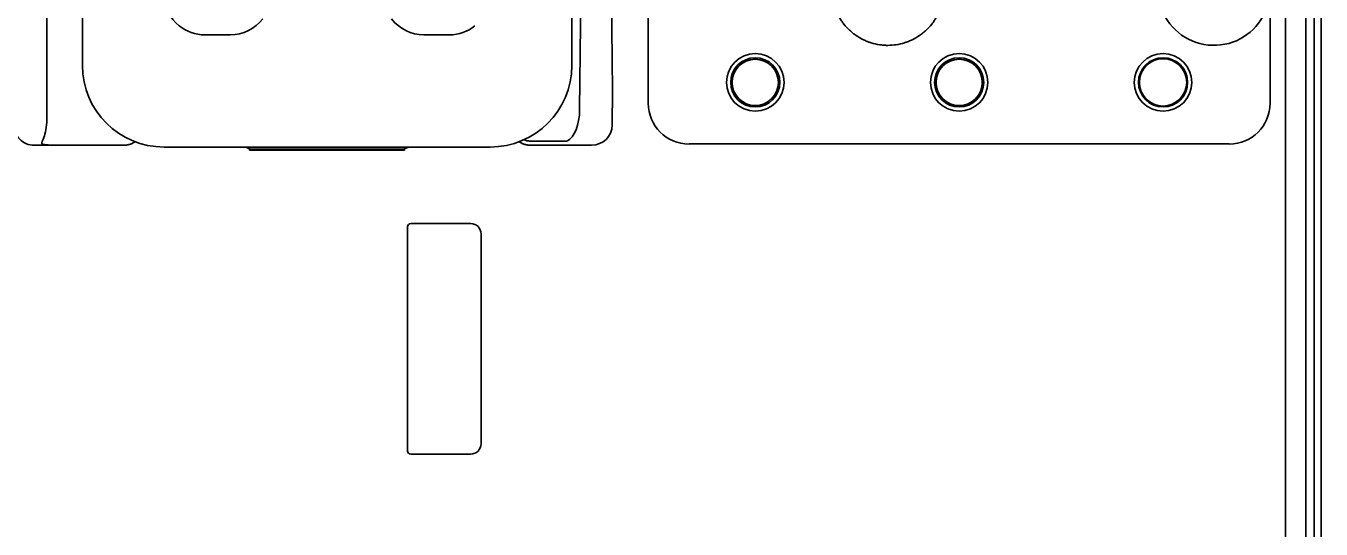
# Model space of a CAD drawing. Extents: x 5987 to 10491, y -672 to 3708.
# Drawn here: x 9107.5 to 9234.6, y 3446.1 to 3495.4 of the extents above; entities that cross this region are included whole.
import ezdxf

# ---------------------------------------------------------------- set-up
doc = ezdxf.new("R2010")
doc.units = 0
doc.header["$LTSCALE"] = 5
doc.layers.add('1', color=7, linetype='CONTINUOUS', true_color=0xffffff)

msp = doc.modelspace()

# ---------------------------------------------------------------- linework, layer by layer
at = {"layer": '1', "color": 7, "linetype": 'Continuous', "lineweight": 35}
for p, q in [((9233.07, 2751.53), (9233.07, 3571.53)), ((9234.57, 3079.23), (9234.57, 3570.73)), ((9233.89, 3567.73), (9233.89, 3080.23)), ((9168.57, 3564.83), (9168.57, 3487.83)), ((9229.57, 3487.83), (9229.57, 3564.83)), ((9231.07, 2864.79), (9231.07, 3525.47)), ((9109.57, 3513.52), (9109.57, 3486.2)), ((9113.07, 3491.53), (9113.07, 3513.53)), ((9161.07, 3513.53), (9161.07, 3491.53)), ((9161.84, 3487.22), (9162.13, 3511.16)), ((9164.8, 3511.1), (9165.07, 3489.05)), ((9125.07, 3494.53), (9127.57, 3494.53)), ((9146.57, 3494.53), (9149.07, 3494.53)), ((9165.03, 3485.65), (9165.07, 3489.06)), ((9165.03, 3485.65), (9165.03, 3485.66)), ((9157.02, 3484.12), (9160.34, 3484.12)), ((9172.57, 3483.83), (9225.57, 3483.83)), ((9108.34, 3483.71), (9117.13, 3483.71)), ((9153.07, 3483.53), (9121.07, 3483.53)), ((9129.09, 3483.53), (9129.57, 3483.33)), ((9129.47, 3483.23), (9129.47, 3483.37)), ((9144.67, 3483.23), (9129.47, 3483.23)), ((9129.57, 3483.33), (9129.57, 3483.23)), ((9129.57, 3483.33), (9144.57, 3483.33)), ((9144.57, 3483.33), (9144.98, 3483.49)), ((9144.57, 3483.23), (9144.57, 3483.33)), ((9144.67, 3483.37), (9144.67, 3483.23)), ((9157.01, 3483.71), (9157.26, 3483.71)), ((9157.26, 3483.71), (9163.02, 3483.71)), ((9144.97, 3453.73), (9144.97, 3475.73)), ((9145.27, 3476.03), (9151.17, 3476.03)), ((9152.17, 3475.03), (9152.17, 3454.43)), ((9151.17, 3453.43), (9145.27, 3453.43))]:
    msp.add_line(p, q, dxfattribs=at)
for centre, radius in [((9179.07, 3489.87), 2.82), ((9199.07, 3489.87), 2.82), ((9219.07, 3489.87), 2.82), ((9179.07, 3489.87), 2.41), ((9179.07, 3489.87), 2.27), ((9199.07, 3489.87), 2.41), ((9199.07, 3489.87), 2.27), ((9219.07, 3489.87), 2.41), ((9219.07, 3489.87), 2.32)]:
    msp.add_circle(centre, radius, dxfattribs=at)
for centre, radius, start, end in [((9224.07, 3499), 5.5, 201.107, 335.38), ((9121.07, 3491.53), 8, 180, 270), ((9153.07, 3491.53), 8, 270, 0), ((9145.27, 3475.73), 0.3, 90, 180), ((9151.17, 3475.03), 1, 0, 90), ((9145.27, 3453.73), 0.3, 180, 270), ((9151.17, 3454.43), 1, 270, 0)]:
    msp.add_arc(centre, radius, start, end, dxfattribs=at)
for centre, major_axis, ratio, start_param, end_param in [((9125.07, 3498.53), (2.83, 2.83), 0.999695, 2.356347, 3.251938), ((9125.07, 3498.53), (2.83, 2.83), 0.999695, 3.251938, 3.926839), ((9146.57, 3498.53), (2.83, 2.83), 0.999695, 3.006925, 3.926839), ((9149.07, 3498.53), (-2.83, 2.83), 0.999695, 2.356347, 3.031247), ((9164.7, 3519.75), (0.37, -30.69), 0.00052, 0.014008, 0.042602), ((9172.57, 3487.83), (2.83, 2.83), 0.999695, 2.356347, 3.926839), ((9225.57, 3487.83), (-2.83, 2.83), 0.999695, 2.356347, 3.926839), ((9160.34, 3487.28), (0, -3.21), 0.466805, 0.198616, 1.553343), ((9108.35, 3485.67), (-1.98, -0.31), 0.977026, 6.122506, 7.694216), ((9108.82, 3486.2), (0, -2.18), 0.343251, 0.645348, 1.570796), ((9163.03, 3485.67), (-1.98, -0.31), 0.977026, 1.411031, 2.980914), ((9117.13, 3485.71), (-1.49, -1.34), 0.998167, 1.277273, 1.427042), ((9157.02, 3485.71), (1.49, -1.34), 0.998167, 4.856139, 5.005887)]:
    msp.add_ellipse(centre, major_axis=major_axis, ratio=ratio, start_param=start_param, end_param=end_param, dxfattribs=at)
at = {"layer": '1', "color": 7, "linetype": 'Continuous', "lineweight": 35, "extrusion": (2.95823e-31, -1.17146e-15, -1)}
msp.add_ellipse((9127.57, 3498.53), major_axis=(-2.83, 2.83), ratio=0.999695, start_param=3.006925, end_param=3.926839, dxfattribs=at)
at = {"layer": '1', "color": 7, "linetype": 'Continuous', "lineweight": 35}
for points, knots in [([(9186.94, 3497.02), (9187.04, 3496.76), (9187.16, 3496.51), (9187.32, 3496.24), (9187.33, 3496.21), (9187.37, 3496.15), (9187.39, 3496.12), (9187.44, 3496.03), (9187.48, 3495.97), (9187.6, 3495.8), (9187.68, 3495.69), (9187.93, 3495.37), (9188.12, 3495.17), (9188.37, 3494.93), (9188.45, 3494.86), (9188.53, 3494.8), (9188.58, 3494.75), (9188.61, 3494.73), (9188.74, 3494.62), (9188.85, 3494.54), (9189.19, 3494.31), (9189.43, 3494.17), (9189.8, 3493.99), (9189.93, 3493.93), (9190.09, 3493.87), (9190.12, 3493.86), (9190.19, 3493.83), (9190.22, 3493.82), (9190.32, 3493.79), (9190.38, 3493.77), (9190.71, 3493.66), (9190.98, 3493.6), (9191.39, 3493.54), (9191.52, 3493.53), (9191.73, 3493.51), (9191.83, 3493.5), (9191.94, 3493.5), (9192.01, 3493.5), (9192.04, 3493.5), (9192.35, 3493.5), (9192.63, 3493.52), (9193.17, 3493.6), (9193.44, 3493.66), (9193.73, 3493.76), (9193.77, 3493.77), (9193.83, 3493.79), (9193.87, 3493.8), (9193.96, 3493.83), (9194.03, 3493.86), (9194.22, 3493.94), (9194.35, 3493.99), (9194.72, 3494.17), (9194.95, 3494.31), (9195.24, 3494.5), (9195.32, 3494.56), (9195.41, 3494.62), (9195.46, 3494.67), (9195.49, 3494.69), (9195.62, 3494.8), (9195.73, 3494.89), (9196.03, 3495.17), (9196.21, 3495.37), (9196.47, 3495.69), (9196.55, 3495.81), (9196.65, 3495.95), (9196.67, 3495.98), (9196.71, 3496.04), (9196.72, 3496.07), (9196.78, 3496.15), (9196.81, 3496.21), (9196.99, 3496.51), (9197.11, 3496.76), (9197.21, 3497.02)], [0, 0, 0, 0, 0.0625, 0.0625, 0.070313, 0.070313, 0.078125, 0.078125, 0.09375, 0.09375, 0.125, 0.125, 0.1875, 0.1875, 0.203125, 0.210938, 0.210938, 0.21875, 0.21875, 0.25, 0.25, 0.3125, 0.3125, 0.34375, 0.34375, 0.351563, 0.351563, 0.359375, 0.359375, 0.375, 0.375, 0.4375, 0.4375, 0.46875, 0.46875, 0.484375, 0.492188, 0.492188, 0.5, 0.5, 0.5625, 0.5625, 0.625, 0.625, 0.632812, 0.632812, 0.640625, 0.640625, 0.65625, 0.65625, 0.6875, 0.6875, 0.75, 0.75, 0.765625, 0.773437, 0.773437, 0.78125, 0.78125, 0.8125, 0.8125, 0.875, 0.875, 0.90625, 0.90625, 0.914062, 0.914062, 0.921875, 0.921875, 0.9375, 0.9375, 1, 1, 1, 1]), ([(9109.08, 3483.84), (9109.08, 3483.87), (9109.08, 3483.89), (9109.09, 3483.94), (9109.09, 3483.97), (9109.1, 3484.02), (9109.11, 3484.04), (9109.12, 3484.09), (9109.13, 3484.12), (9109.16, 3484.2), (9109.18, 3484.25), (9109.23, 3484.35), (9109.25, 3484.41), (9109.27, 3484.46)], [0, 0, 0, 0, 0.125, 0.125, 0.25, 0.25, 0.375, 0.375, 0.5, 0.5, 0.75, 0.75, 1, 1, 1, 1]), ([(9109.84, 3483.72), (9109.83, 3483.73), (9109.81, 3483.73), (9109.78, 3483.73), (9109.76, 3483.73), (9109.71, 3483.73), (9109.68, 3483.74), (9109.61, 3483.74), (9109.58, 3483.74), (9109.51, 3483.75), (9109.48, 3483.75), (9109.42, 3483.76), (9109.38, 3483.76), (9109.32, 3483.77), (9109.29, 3483.78), (9109.24, 3483.79), (9109.22, 3483.79), (9109.19, 3483.8), (9109.18, 3483.8), (9109.13, 3483.81), (9109.11, 3483.83), (9109.08, 3483.84)], [0, 0, 0, 0, 0.0625, 0.0625, 0.125, 0.125, 0.25, 0.25, 0.375, 0.375, 0.5, 0.5, 0.625, 0.625, 0.75, 0.75, 0.8125, 0.8125, 0.875, 0.875, 1, 1, 1, 1]), ([(9117.13, 3483.71), (9117.14, 3483.71), (9117.15, 3483.71), (9117.18, 3483.71), (9117.2, 3483.71), (9117.22, 3483.71), (9117.24, 3483.71), (9117.26, 3483.71), (9117.29, 3483.71), (9117.31, 3483.72), (9117.33, 3483.72), (9117.35, 3483.72), (9117.37, 3483.72), (9117.39, 3483.73), (9117.42, 3483.73), (9117.44, 3483.73), (9117.46, 3483.74), (9117.48, 3483.74), (9117.5, 3483.74), (9117.52, 3483.75), (9117.55, 3483.75), (9117.57, 3483.76), (9117.59, 3483.76), (9117.61, 3483.77), (9117.63, 3483.77), (9117.65, 3483.78), (9117.67, 3483.78), (9117.7, 3483.79), (9117.72, 3483.79), (9117.74, 3483.8), (9117.76, 3483.81), (9117.78, 3483.81), (9117.8, 3483.82), (9117.82, 3483.83), (9117.84, 3483.84), (9117.86, 3483.84), (9117.88, 3483.85), (9117.9, 3483.86), (9117.92, 3483.87), (9117.94, 3483.88), (9117.96, 3483.89), (9117.98, 3483.89), (9117.98, 3483.9)], [0, 0, 0, 0, 0.024913, 0.049823, 0.074731, 0.099637, 0.124542, 0.149446, 0.17435, 0.199254, 0.22416, 0.249067, 0.273976, 0.298889, 0.323805, 0.348725, 0.37365, 0.39858, 0.423516, 0.448458, 0.473408, 0.498365, 0.52333, 0.548304, 0.573288, 0.598282, 0.623286, 0.648301, 0.673328, 0.698368, 0.72342, 0.748486, 0.773565, 0.798659, 0.823768, 0.848893, 0.874034, 0.899192, 0.924367, 0.949559, 0.97477, 1, 1, 1, 1]), ([(9156.16, 3483.9), (9156.17, 3483.89), (9156.18, 3483.89), (9156.2, 3483.88), (9156.22, 3483.87), (9156.24, 3483.86), (9156.26, 3483.85), (9156.28, 3483.84), (9156.3, 3483.84), (9156.33, 3483.83), (9156.35, 3483.82), (9156.37, 3483.81), (9156.39, 3483.81), (9156.41, 3483.8), (9156.43, 3483.79), (9156.45, 3483.79), (9156.47, 3483.78), (9156.49, 3483.78), (9156.51, 3483.77), (9156.54, 3483.77), (9156.56, 3483.76), (9156.58, 3483.76), (9156.6, 3483.75), (9156.62, 3483.75), (9156.64, 3483.74), (9156.66, 3483.74), (9156.69, 3483.74), (9156.71, 3483.73), (9156.73, 3483.73), (9156.75, 3483.73), (9156.77, 3483.72), (9156.79, 3483.72), (9156.82, 3483.72), (9156.84, 3483.72), (9156.86, 3483.71), (9156.88, 3483.71), (9156.9, 3483.71), (9156.93, 3483.71), (9156.95, 3483.71), (9156.97, 3483.71), (9156.99, 3483.71), (9157.01, 3483.71), (9157.01, 3483.71)], [0, 0, 0, 0, 0.02523, 0.050441, 0.075634, 0.100809, 0.125967, 0.151108, 0.176232, 0.201342, 0.226436, 0.251516, 0.276581, 0.301633, 0.326673, 0.3517, 0.376715, 0.40172, 0.426713, 0.451697, 0.476671, 0.501637, 0.526594, 0.551543, 0.576486, 0.601422, 0.626352, 0.651276, 0.676196, 0.701112, 0.726025, 0.750934, 0.775841, 0.800747, 0.825651, 0.850555, 0.875459, 0.900363, 0.925269, 0.950177, 0.975087, 1, 1, 1, 1]), ([(9156.33, 3484.26), (9156.39, 3484.23), (9156.44, 3484.21), (9156.55, 3484.18), (9156.61, 3484.16), (9156.69, 3484.14), (9156.72, 3484.14), (9156.78, 3484.13), (9156.81, 3484.13), (9156.9, 3484.12), (9156.96, 3484.12), (9157.02, 3484.12)], [0, 0, 0, 0, 0.25, 0.25, 0.5, 0.5, 0.625, 0.625, 0.75, 0.75, 1, 1, 1, 1]), ([(9160.34, 3484.12), (9160.39, 3484.12), (9160.44, 3484.12), (9160.54, 3484.12), (9160.59, 3484.12), (9160.64, 3484.13)], [0, 0, 0, 0, 0.5, 0.5, 1, 1, 1, 1]), ([(9144.98, 3483.49), (9144.98, 3483.5), (9144.99, 3483.5), (9145.02, 3483.5), (9145.03, 3483.5), (9145.05, 3483.51), (9145.06, 3483.51), (9145.09, 3483.51), (9145.1, 3483.51), (9145.13, 3483.51), (9145.14, 3483.51), (9145.17, 3483.51), (9145.18, 3483.51), (9145.2, 3483.52), (9145.21, 3483.52), (9145.22, 3483.52)], [0, 0, 0, 0, 0.25, 0.25, 0.375, 0.375, 0.5, 0.5, 0.625, 0.625, 0.75, 0.75, 0.875, 0.875, 1, 1, 1, 1])]:
    msp.add_open_spline(points, degree=3, knots=knots, dxfattribs=at)

doc.saveas('drawing.dxf')
